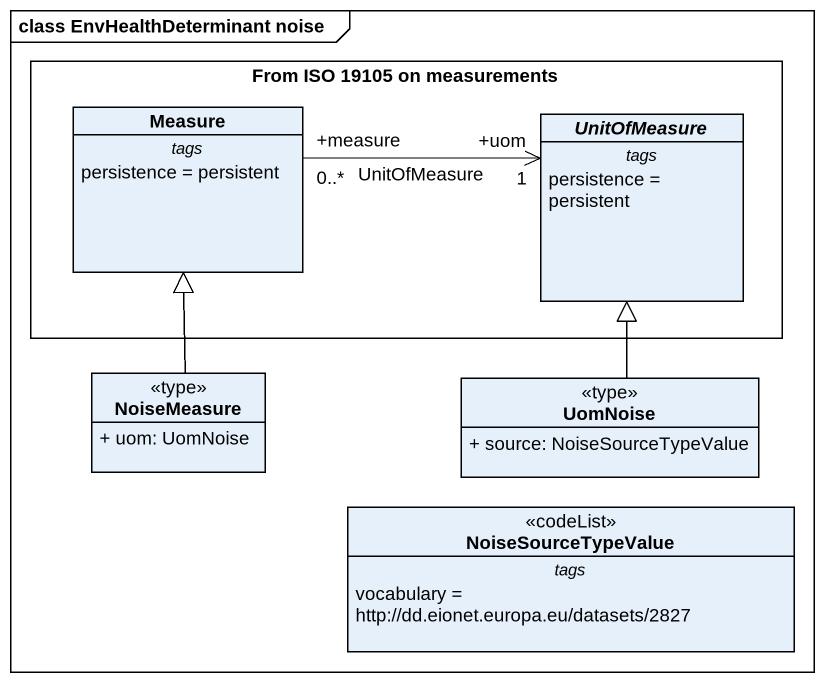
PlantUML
@startuml
mainframe class EnvHealthDeterminant noise
hide circle
hide empty members
skinparam classAttributeIconSize 0
rectangle "From ISO 19105 on measurements" as From_ISO_19105_on {
  class Measure {
    -- tags --
    persistence = persistent
  }
  abstract class UnitOfMeasure {
    -- tags --
    persistence = persistent
  }
}
class NoiseMeasure <<type>> {
  + uom: UomNoise
}
class UomNoise <<type>> {
  + source: NoiseSourceTypeValue
}
class NoiseSourceTypeValue <<codeList>> {
  -- tags --
  vocabulary = http://dd.eionet.europa.eu/datasets/2827
}
UnitOfMeasure "+uom\n1" <-left- "+measure\n0..*" Measure : UnitOfMeasure
NoiseMeasure -up-|> Measure
UomNoise -up-|> UnitOfMeasure
@enduml
